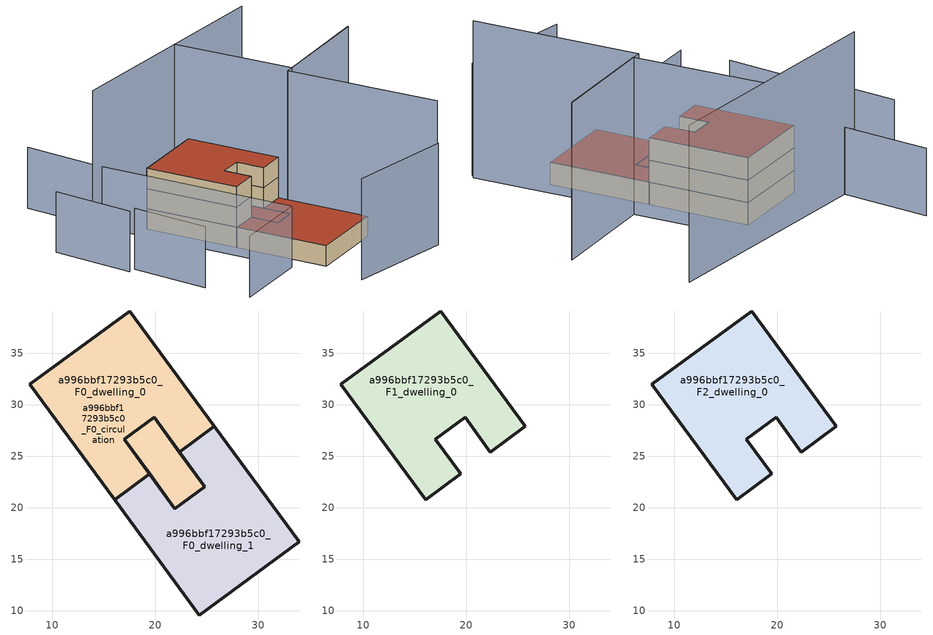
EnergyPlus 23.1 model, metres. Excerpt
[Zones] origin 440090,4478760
a996bbf17293b5c0_F0_dwelling_0
 floor ground (EU_floor_Construction): 17.52,39.09 25.74,27.89 22.35,25.4 19.88,28.76 16.98,26.63 19.44,23.27 16.05,20.78 7.84,31.99 z0; 19.88,28.76 24.81,22.04 21.91,19.91 19.44,23.27 16.98,26.63 z0
 wall outside (EU_wall_Construction): 7.84,31.99 16.05,20.78 19.44,23.27 16.98,26.63 19.88,28.76 22.35,25.4 25.74,27.89 17.52,39.09 7.84,31.99 z0:3
 roof outside (EU_floor_Construction): 24.81,22.04 22.35,25.4 19.88,28.76 16.98,26.63 19.44,23.27 21.91,19.91 z3
a996bbf17293b5c0_F0_dwelling_1
 floor ground (EU_floor_Construction): 25.74,27.89 33.96,16.68 24.27,9.58 16.05,20.78 19.44,23.27 21.91,19.91 24.81,22.04 23.44,23.91 22.35,25.4 z0; 19.88,28.76 23.44,23.91 24.81,22.04 21.91,19.91 19.44,23.27 16.98,26.63 z0
 wall outside (EU_wall_Construction): 24.27,9.58 33.96,16.68 25.74,27.89 22.35,25.4 24.81,22.04 21.91,19.91 19.44,23.27 16.05,20.78 24.27,9.58 z0:3
 roof outside (EU_roof_Construction): 24.81,22.04 23.44,23.91 19.88,28.76 16.98,26.63 19.44,23.27 21.91,19.91 z3; 33.96,16.68 25.74,27.89 22.35,25.4 23.44,23.91 24.81,22.04 21.91,19.91 19.44,23.27 16.05,20.78 24.27,9.58 z3
a996bbf17293b5c0_F0_circulation
 floor ground (EU_floor_Construction): 22.35,25.4 24.81,22.04 21.91,19.91 19.44,23.27 16.98,26.63 19.88,28.76 z0; 17.52,39.09 25.74,27.89 22.35,25.4 19.88,28.76 16.98,26.63 19.44,23.27 16.05,20.78 7.84,31.99 z0; 25.74,27.89 33.96,16.68 24.27,9.58 16.05,20.78 19.44,23.27 21.91,19.91 24.81,22.04 22.35,25.4 z0
 wall outside (EU_wall_Construction): 21.91,19.91 24.81,22.04 19.88,28.76 16.98,26.63 21.91,19.91 z0:3
 roof outside (EU_roof_Construction): 24.81,22.04 22.35,25.4 19.88,28.76 16.98,26.63 19.44,23.27 21.91,19.91 z3; 22.35,25.4 25.74,27.89 17.52,39.09 7.84,31.99 16.05,20.78 19.44,23.27 16.98,26.63 19.88,28.76 z3; 33.96,16.68 25.74,27.89 22.35,25.4 24.81,22.04 21.91,19.91 19.44,23.27 16.05,20.78 24.27,9.58 z3
a996bbf17293b5c0_F1_dwelling_0
 floor to a996bbf17293b5c0_F0_dwelling_0 (EU_floor_Construction): 17.52,39.09 25.74,27.89 22.35,25.4 19.88,28.76 16.98,26.63 19.44,23.27 16.05,20.78 7.84,31.99 z3
 wall outside (EU_wall_Construction): 7.84,31.99 16.05,20.78 19.44,23.27 16.98,26.63 19.88,28.76 22.35,25.4 25.74,27.89 17.52,39.09 7.84,31.99 z3:6
a996bbf17293b5c0_F2_dwelling_0
 floor to a996bbf17293b5c0_F1_dwelling_0 (EU_floor_Construction): 17.52,39.09 25.74,27.89 22.35,25.4 19.88,28.76 16.98,26.63 19.44,23.27 16.05,20.78 7.84,31.99 z6
 wall outside (EU_wall_Construction): 7.84,31.99 16.05,20.78 19.44,23.27 16.98,26.63 19.88,28.76 22.35,25.4 25.74,27.89 17.52,39.09 7.84,31.99 z6:9
 roof outside (EU_roof_Construction): 22.35,25.4 25.74,27.89 17.52,39.09 7.84,31.99 16.05,20.78 19.44,23.27 16.98,26.63 19.88,28.76 z9
shading: 0.22,19.89 6.01,9.71 / -6.88,29.85 -0.84,19.27 / 1.75,36.28 19.91,11.28 / 19.91,11.28 10.06,4.13 / -3.61,45.8 2.49,35.25 z0:9; 26.5,3.01 41.39,9.88 z0:15; 41.58,10.61 27.71,28.98 / 27.71,28.98 41.96,39.74 / 41.97,39.68 28.79,29.73 / 28.79,29.73 17.84,44.23 / 32.02,52.59 0.61,34.07 z0:21
[Building]
EU S2 Campaign: North Axis=0; Terrain=City; Solar Distribution=FullExterior
[Site:Location]
Madrid: Latitude=40.5; Longitude=-3.5; Time Zone=1; Elevation=609
[SizingPeriod:WeatherFileDays]
AnnualSizingPeriod: Begin Month=1; Begin Day of Month=1; End Month=12; End Day of Month=31; Day of Week for Start Day=Monday; Use Weather File Daylight Saving Period=No; Use Weather File Rain and Snow Indicators=No
[MATERIAL]
EU_InternalMass_Material: Roughness=MediumRough; Thickness=0.1; Conductivity=1; Density=1800; Specific Heat=900; Thermal Absorptance=0.9; Solar Absorptance=0.7; Visible Absorptance=0.7
[MATERIAL:NOMASS] Roughness=MediumRough; Thermal Absorptance=0.9; Solar Absorptance=0.7; Visible Absorptance=0.7
Name | Thermal Resistance
EU_wall_NoMass | 0.459673
EU_roof_NoMass | 0.495815
EU_floor_NoMass | 0.788942
[CONSTRUCTION]
EU_wall_Construction: EU_wall_NoMass
EU_roof_Construction: EU_roof_NoMass
EU_floor_Construction: EU_floor_NoMass
EU_InternalMass_Construction: EU_InternalMass_Material
[ZONE] Type=1; Multiplier=1; Ceiling Height=autocalculate; Floor Area=autocalculate; Part of Total Floor Area=Yes
Name | Volume
a996bbf17293b5c0_F0_dwelling_0 | 545.841
a996bbf17293b5c0_F1_dwelling_0 | 455.703
a996bbf17293b5c0_F2_dwelling_0 | 455.702
a996bbf17293b5c0_F0_dwelling_1 | 545.842
a996bbf17293b5c0_F0_circulation | 1001.54
[INTERNALMASS] Construction=EU_InternalMass_Construction
Name | Zone or ZoneList | Surface Area
a996bbf17293b5c0_F0_dwelling_0_EU_InternalMass | a996bbf17293b5c0_F0_dwelling_0 | 151.901
a996bbf17293b5c0_F0_dwelling_1_EU_InternalMass | a996bbf17293b5c0_F0_dwelling_1 | 151.901
a996bbf17293b5c0_F1_dwelling_0_EU_InternalMass | a996bbf17293b5c0_F1_dwelling_0 | 334.573
a996bbf17293b5c0_F2_dwelling_0_EU_InternalMass | a996bbf17293b5c0_F2_dwelling_0 | 334.573
[OTHEREQUIPMENT] Fuel Type=Electricity; Design Level Calculation Method=Watts/Area; Power per Zone Floor Area=1; Fraction Latent=0; Fraction Radiant=0; Fraction Lost=0; Carbon Dioxide Generation Rate=0; EndUse Subcategory=EU_Step8_InternalGains
Name | Zone or ZoneList or Space or SpaceList | Schedule
EU_Step8_InternalGain_a996bbf17293b5c0_F0_dwelling_0_f000 | a996bbf17293b5c0_F0_dwelling_0 | EU_Step8_GainSchedule_a996bbf17293b5c0_F0_dwelling_0_f000
EU_Step8_InternalGain_a996bbf17293b5c0_F0_dwelling_1_f000 | a996bbf17293b5c0_F0_dwelling_1 | EU_Step8_GainSchedule_a996bbf17293b5c0_F0_dwelling_1_f000
EU_Step8_InternalGain_a996bbf17293b5c0_F1_dwelling_0_f000 | a996bbf17293b5c0_F1_dwelling_0 | EU_Step8_GainSchedule_a996bbf17293b5c0_F1_dwelling_0_f000
EU_Step8_InternalGain_a996bbf17293b5c0_F2_dwelling_0_f000 | a996bbf17293b5c0_F2_dwelling_0 | EU_Step8_GainSchedule_a996bbf17293b5c0_F2_dwelling_0_f000
[ZONEINFILTRATION:DESIGNFLOWRATE]
EU_Circulation_Infiltration_a996bbf17293b5c0_F0_circulation: Zone or ZoneList or Space or SpaceList=a996bbf17293b5c0_F0_circulation; Schedule=EU_AlwaysOn; Design Flow Rate Calculation Method=Flow/Area; Flow Rate per Floor Area=0.0005; Constant Term Coefficient=1; Temperature Term Coefficient=0; Velocity Term Coefficient=0; Velocity Squared Term Coefficient=0
[ZONEVENTILATION:DESIGNFLOWRATE] Schedule=EU_AlwaysOn; Design Flow Rate Calculation Method=AirChanges/Hour; Air Changes per Hour=0.719161; Ventilation Type=Natural; Fan Pressure Rise=0; Fan Total Efficiency=1; Constant Term Coefficient=1; Temperature Term Coefficient=0; Velocity Term Coefficient=0; Velocity Squared Term Coefficient=0; Minimum Indoor Temperature=-100; Maximum Indoor Temperature=100; Delta Temperature=-100; Minimum Outdoor Temperature=-100; Maximum Outdoor Temperature=100; Maximum Wind Speed=40
Name | Zone or ZoneList or Space or SpaceList
EU_ConstantAir_a996bbf17293b5c0_F0_dwelling_0 | a996bbf17293b5c0_F0_dwelling_0
EU_ConstantAir_a996bbf17293b5c0_F0_dwelling_1 | a996bbf17293b5c0_F0_dwelling_1
EU_ConstantAir_a996bbf17293b5c0_F1_dwelling_0 | a996bbf17293b5c0_F1_dwelling_0
EU_ConstantAir_a996bbf17293b5c0_F2_dwelling_0 | a996bbf17293b5c0_F2_dwelling_0
[HVACTEMPLATE:THERMOSTAT] Constant Heating Setpoint=20; Constant Cooling Setpoint=50
EU_HeatOnly_a996bbf17293b5c0_F0_dwelling_0; EU_HeatOnly_a996bbf17293b5c0_F0_dwelling_1; EU_HeatOnly_a996bbf17293b5c0_F1_dwelling_0; EU_HeatOnly_a996bbf17293b5c0_F2_dwelling_0
[HVACTEMPLATE:ZONE:IDEALLOADSAIRSYSTEM] System Availability Schedule=EU_AlwaysOn; Maximum Heating Supply Air Temperature=50; Minimum Cooling Supply Air Temperature=13; Maximum Heating Supply Air Humidity Ratio=0.0156; Minimum Cooling Supply Air Humidity Ratio=0.0077; Heating Limit=NoLimit; Cooling Limit=NoLimit; Heating Availability Schedule=EU_AlwaysOn; Cooling Availability Schedule=EU_CoolingOff; Dehumidification Control Type=ConstantSensibleHeatRatio; Cooling Sensible Heat Ratio=0.7; Dehumidification Setpoint=60; Humidification Control Type=None; Humidification Setpoint=30; Outdoor Air Method=None; Outdoor Air Flow Rate per Person=0.00944; Outdoor Air Flow Rate per Zone Floor Area=0; Outdoor Air Flow Rate per Zone=0; Demand Controlled Ventilation Type=None; Outdoor Air Economizer Type=NoEconomizer; Heat Recovery Type=None; Sensible Heat Recovery Effectiveness=0.7; Latent Heat Recovery Effectiveness=0.65
Name | Template Thermostat
a996bbf17293b5c0_F0_dwelling_0 | EU_HeatOnly_a996bbf17293b5c0_F0_dwelling_0
a996bbf17293b5c0_F0_dwelling_1 | EU_HeatOnly_a996bbf17293b5c0_F0_dwelling_1
a996bbf17293b5c0_F1_dwelling_0 | EU_HeatOnly_a996bbf17293b5c0_F1_dwelling_0
a996bbf17293b5c0_F2_dwelling_0 | EU_HeatOnly_a996bbf17293b5c0_F2_dwelling_0
[SIZING:ZONE] Zone Cooling Design Supply Air Temperature Input Method=SupplyAirTemperature; Zone Cooling Design Supply Air Temperature=13; Zone Heating Design Supply Air Temperature Input Method=SupplyAirTemperature; Zone Heating Design Supply Air Temperature=50; Zone Cooling Design Supply Air Humidity Ratio=0.008; Zone Heating Design Supply Air Humidity Ratio=0.008; Cooling Design Air Flow Method=DesignDay; Cooling Design Air Flow Rate=0; Cooling Minimum Air Flow per Zone Floor Area=0.000762; Cooling Minimum Air Flow=0; Cooling Minimum Air Flow Fraction=0.2; Heating Design Air Flow Method=DesignDay; Heating Design Air Flow Rate=0; Heating Maximum Air Flow per Zone Floor Area=0.002032; Heating Maximum Air Flow=0.141576; Heating Maximum Air Flow Fraction=0.3; Account for Dedicated Outdoor Air System=No; Dedicated Outdoor Air System Control Strategy=NeutralSupplyAir; Dedicated Outdoor Air Low Setpoint Temperature for Design=autosize; Dedicated Outdoor Air High Setpoint Temperature for Design=autosize; Zone Load Sizing Method=Sensible Load Only No Latent Load; Zone Latent Cooling Design Supply Air Humidity Ratio Input Method=HumidityRatioDifference; Zone Cooling Design Supply Air Humidity Ratio Difference=0.005; Zone Latent Heating Design Supply Air Humidity Ratio Input Method=HumidityRatioDifference; Zone Humidification Design Supply Air Humidity Ratio Difference=0.005
a996bbf17293b5c0_F0_dwelling_0; a996bbf17293b5c0_F0_dwelling_1; a996bbf17293b5c0_F1_dwelling_0; a996bbf17293b5c0_F2_dwelling_0
[SCHEDULE:CONSTANT]
Name | Hourly Value
EU_AlwaysOn | 1
EU_CoolingOff | 0
[SCHEDULE:FILE] Column Number=1; Rows to Skip at Top=0; Number of Hours of Data=8760; Column Separator=Comma; Interpolate to Timestep=No; Minutes per Item=60; Adjust Schedule for Daylight Savings=Yes
Name | File
EU_Step8_GainSchedule_a996bbf17293b5c0_F0_dwelling_0_f000 | ../../schedules/a996bbf17293b5c0/a996bbf17293b5c0_F0_dwelling_0_f000_gain.csv
EU_Step8_GainSchedule_a996bbf17293b5c0_F0_dwelling_1_f000 | ../../schedules/a996bbf17293b5c0/a996bbf17293b5c0_F0_dwelling_1_f000_gain.csv
EU_Step8_GainSchedule_a996bbf17293b5c0_F1_dwelling_0_f000 | ../../schedules/a996bbf17293b5c0/a996bbf17293b5c0_F1_dwelling_0_f000_gain.csv
EU_Step8_GainSchedule_a996bbf17293b5c0_F2_dwelling_0_f000 | ../../schedules/a996bbf17293b5c0/a996bbf17293b5c0_F2_dwelling_0_f000_gain.csv
